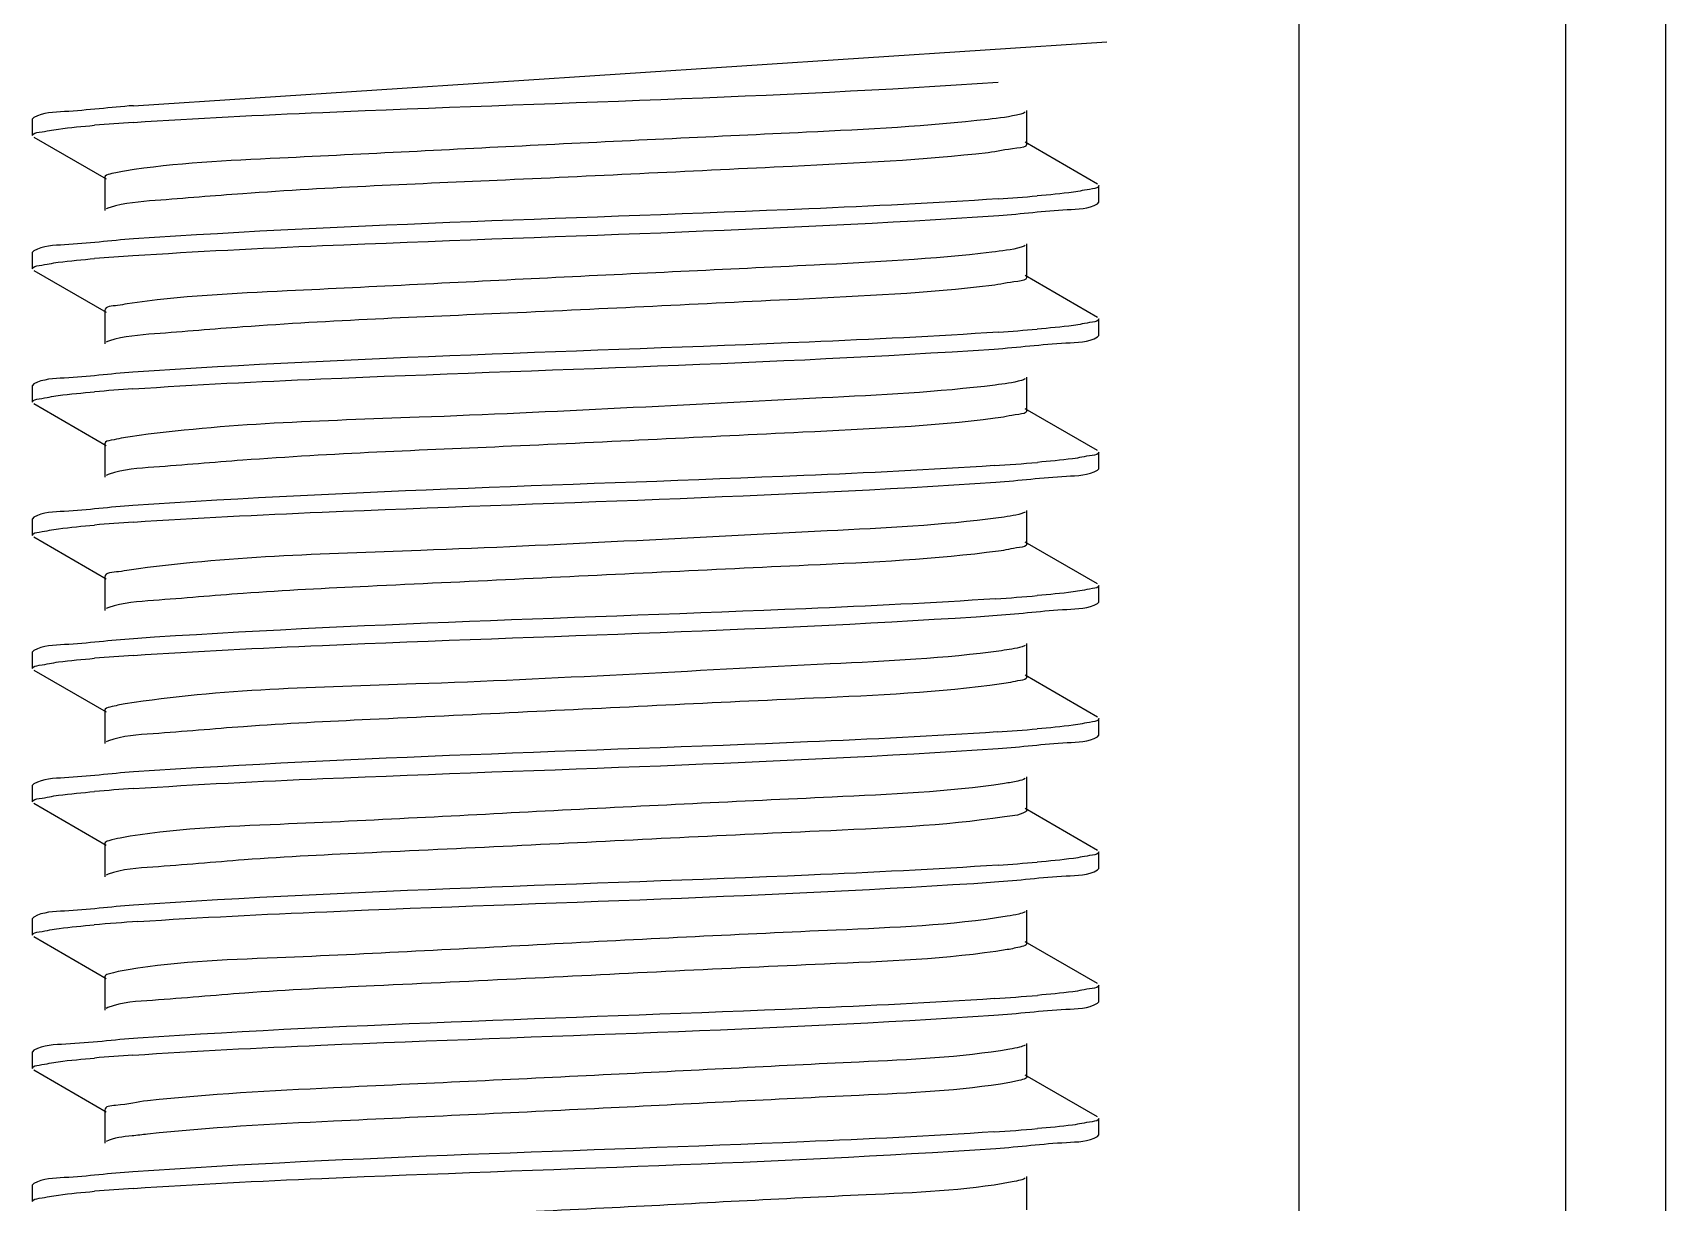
# Model space of a CAD drawing. Extents: x 4995099 to 5303443, y 4627657 to 4889583.
# Drawn here: x 5045817.6 to 5046182.3, y 4736867 to 4737128.3 of the extents above; entities that cross this region are included whole.
import ezdxf

# ---------------------------------------------------------------- set-up
doc = ezdxf.new("R2010")
doc.units = 0
doc.header["$LTSCALE"] = 1000
doc.header["$MEASUREMENT"] = 0
doc.layers.get('0').update_dxf_attribs({"color": 4, "linetype": 'CONTINUOUS'})

msp = doc.modelspace()

# ---------------------------------------------------------------- linework, layer by layer
at = {"linetype": 'Continuous'}
for p, q in [((5046100.42, 4737945.93), (5046100.42, 4732019.65)), ((5046159.95, 4737945.93), (5046159.95, 4732019.65)), ((5046182.28, 4737945.93), (5046182.28, 4732019.65)), ((5045840.13, 4737111.98), (5046057.55, 4737126.26)), ((5046039.66, 4737103.43), (5046039.66, 4737110.87)), ((5045817.93, 4737109.34), (5045817.64, 4737109.01)), ((5045817.64, 4737105.29), (5045817.64, 4737109.01)), ((5045817.64, 4737105.29), (5045817.64, 4737109.01)), ((5045817.93, 4737104.97), (5045834.08, 4737095.62)), ((5046055.49, 4737094.46), (5046039.34, 4737103.81)), ((5045833.76, 4737095.99), (5045833.76, 4737088.55)), ((5046055.77, 4737090.41), (5046055.77, 4737094.13)), ((5046055.77, 4737090.41), (5046055.77, 4737094.13)), ((5046055.49, 4737090.08), (5046055.77, 4737090.41)), ((5045817.93, 4737079.57), (5045817.64, 4737079.25)), ((5045817.64, 4737075.53), (5045817.64, 4737079.25)), ((5045817.64, 4737075.53), (5045817.64, 4737079.25)), ((5046039.66, 4737073.67), (5046039.66, 4737081.11)), ((5045817.93, 4737075.2), (5045834.08, 4737065.85)), ((5046055.49, 4737064.69), (5046039.34, 4737074.04)), ((5045833.76, 4737066.23), (5045833.76, 4737058.78)), ((5046055.77, 4737060.64), (5046055.77, 4737064.37)), ((5046055.77, 4737060.64), (5046055.77, 4737064.37)), ((5046055.49, 4737060.32), (5046055.77, 4737060.64)), ((5045817.93, 4737049.81), (5045817.64, 4737049.48)), ((5045817.64, 4737045.76), (5045817.64, 4737049.48)), ((5045817.64, 4737045.76), (5045817.64, 4737049.48)), ((5046039.66, 4737043.9), (5046039.66, 4737051.34)), ((5045817.93, 4737045.44), (5045834.08, 4737036.08)), ((5046055.49, 4737034.93), (5046039.34, 4737044.28)), ((5045833.76, 4737036.46), (5045833.76, 4737029.02)), ((5046055.77, 4737030.88), (5046055.77, 4737034.6)), ((5046055.77, 4737030.88), (5046055.77, 4737034.6)), ((5046055.49, 4737030.55), (5046055.77, 4737030.88)), ((5045817.93, 4737020.04), (5045817.64, 4737019.72)), ((5045817.64, 4737016), (5045817.64, 4737019.72)), ((5045817.64, 4737016), (5045817.64, 4737019.72)), ((5046039.66, 4737014.14), (5046039.66, 4737021.58)), ((5045817.93, 4737015.67), (5045834.08, 4737006.32)), ((5046055.49, 4737005.16), (5046039.34, 4737014.51)), ((5045833.76, 4737006.69), (5045833.76, 4736999.25)), ((5046055.77, 4737001.11), (5046055.77, 4737004.83)), ((5045834.64, 4736999.87), (5045834.08, 4736999.63)), ((5046055.49, 4737000.79), (5046055.77, 4737001.11)), ((5045817.93, 4736990.28), (5045817.64, 4736989.95)), ((5046039.66, 4736984.37), (5046039.66, 4736991.81)), ((5045817.64, 4736986.23), (5045817.64, 4736989.95)), ((5045817.64, 4736986.23), (5045817.64, 4736989.95)), ((5045817.93, 4736985.9), (5045834.08, 4736976.55)), ((5046055.49, 4736975.39), (5046039.34, 4736984.75)), ((5045833.76, 4736976.93), (5045833.76, 4736969.49)), ((5046055.77, 4736971.35), (5046055.77, 4736975.07)), ((5046055.77, 4736971.35), (5046055.77, 4736975.07)), ((5045834.58, 4736970.08), (5045834.08, 4736969.86)), ((5046055.49, 4736971.02), (5046055.77, 4736971.35)), ((5046039.66, 4736954.6), (5046039.66, 4736962.04)), ((5045817.93, 4736960.51), (5045817.64, 4736960.18)), ((5045817.64, 4736956.46), (5045817.64, 4736960.18)), ((5045817.64, 4736956.46), (5045817.64, 4736960.18)), ((5045817.93, 4736956.14), (5045834.08, 4736946.79)), ((5046055.49, 4736945.63), (5046039.34, 4736954.98)), ((5045833.76, 4736947.16), (5045833.76, 4736939.72)), ((5046055.77, 4736941.58), (5046055.77, 4736945.3)), ((5046055.77, 4736941.58), (5046055.77, 4736945.3)), ((5045834.52, 4736940.3), (5045834.08, 4736940.1)), ((5046055.49, 4736941.25), (5046055.77, 4736941.58)), ((5046039.66, 4736924.84), (5046039.66, 4736932.28)), ((5045817.93, 4736930.74), (5045817.64, 4736930.42)), ((5045817.64, 4736926.7), (5045817.64, 4736930.42)), ((5045817.64, 4736926.7), (5045817.64, 4736930.42)), ((5045817.93, 4736926.37), (5045834.08, 4736917.02)), ((5046055.49, 4736915.86), (5046039.34, 4736925.21)), ((5045833.76, 4736917.4), (5045833.76, 4736909.95)), ((5046055.77, 4736911.81), (5046055.77, 4736915.54)), ((5046055.77, 4736911.81), (5046055.77, 4736915.54)), ((5045834.47, 4736910.51), (5045834.08, 4736910.33)), ((5046055.49, 4736911.49), (5046055.77, 4736911.81)), ((5045817.93, 4736900.98), (5045817.64, 4736900.65)), ((5045817.64, 4736896.93), (5045817.64, 4736900.65)), ((5045817.64, 4736896.93), (5045817.64, 4736900.65)), ((5046039.66, 4736895.07), (5046039.66, 4736902.51)), ((5045817.93, 4736896.61), (5045834.08, 4736887.25)), ((5046055.49, 4736886.1), (5046039.34, 4736895.45)), ((5045833.76, 4736887.63), (5045833.76, 4736880.19)), ((5046055.77, 4736882.05), (5046055.77, 4736885.77)), ((5046055.77, 4736882.05), (5046055.77, 4736885.77)), ((5046055.49, 4736881.72), (5046055.77, 4736882.05)), ((5045817.93, 4736871.21), (5045817.64, 4736870.89)), ((5045817.64, 4736867.17), (5045817.64, 4736870.89)), ((5045817.64, 4736867.17), (5045817.64, 4736870.89)), ((5046039.66, 4736865.31), (5046039.66, 4736872.75))]:
    msp.add_line(p, q, dxfattribs=at)
for centre, radius, start, end in [((5045874.35, 4736597.21), 512.19, 93.8309, 94.8034), ((5045999.09, 4737601.89), 511.86, 273.831, 274.805), ((5045874.24, 4736568.83), 510.79, 93.8384, 94.8035), ((5045999.23, 4737570.39), 510.12, 273.8416, 274.804), ((5045874.25, 4736538.98), 510.88, 93.8379, 94.8036), ((5045997.88, 4737557.49), 527.04, 273.7501, 274.8057), ((5045874.37, 4736507.72), 512.38, 93.83, 94.8034), ((5045998.4, 4737521.26), 520.56, 273.7834, 274.8062), ((5045874.39, 4736477.61), 512.73, 93.8281, 94.8033), ((5045998.81, 4737486.35), 515.4, 273.8111, 274.8058), ((5045874.35, 4736448.35), 512.22, 93.8308, 94.8034), ((5045999.08, 4737453.15), 511.95, 273.8305, 274.805), ((5045875.65, 4736402.33), 528.52, 93.743, 94.805), ((5045998.03, 4737436.54), 525.14, 273.7591, 274.8063), ((5045874.24, 4736390.21), 510.82, 93.8383, 94.8036), ((5045997.87, 4737408.88), 527.27, 273.7489, 274.8056), ((5045874.36, 4736358.91), 512.36, 93.8301, 94.8034)]:
    msp.add_arc(centre, radius, start, end, dxfattribs=at)
for points, knots in [([(5045840.13, 4737108.25), (5045854.23, 4737109.21), (5045918.61, 4737112.31), (5045983.08, 4737113.8), (5046033.29, 4737117.22)], [0, 0, 0, 0, 0.219207, 1, 1, 1, 1]), ([(5045840.16, 4737111.98), (5045835.02, 4737111.63), (5045827.8, 4737110.63), (5045819.94, 4737110.49), (5045817.93, 4737109.34)], [0, 0, 0, 0, 0.690341, 1, 1, 1, 1]), ([(5046031.02, 4737108.92), (5046017.55, 4737107.37), (5045984.02, 4737105.69), (5045931.28, 4737103.25), (5045880.55, 4737100.56), (5045849.62, 4737099.21), (5045838.15, 4737097.38)], [0, 0, 0, 0, 0.210492, 0.520764, 0.819615, 1, 1, 1, 1]), ([(5046039.34, 4737110.5), (5046039.02, 4737110.31), (5046036.28, 4737109.48), (5046033.46, 4737109.2), (5046031.02, 4737108.92)], [0, 0, 0, 0, 0.130925, 1, 1, 1, 1]), ([(5045817.64, 4737105.29), (5045817.64, 4737105.84), (5045820.5, 4737106.19), (5045821.95, 4737106.58), (5045823.39, 4737106.77)], [0, 0, 0, 0, 0.271512, 1, 1, 1, 1]), ([(5046039.66, 4737103.43), (5046039.67, 4737102.64), (5046035.27, 4737102.35), (5046033.18, 4737101.73), (5046031.02, 4737101.48)], [0, 0, 0, 0, 0.268344, 1, 1, 1, 1]), ([(5046031.02, 4737101.48), (5046016.5, 4737099.81), (5045980.51, 4737098.13), (5045925.07, 4737095.34), (5045877.53, 4737093.47), (5045848.21, 4737091.02), (5045838.18, 4737090.27), (5045834.92, 4737089.26)], [0, 0, 0, 0, 0.223118, 0.549331, 0.848052, 0.947905, 1, 1, 1, 1]), ([(5045838.15, 4737097.38), (5045837.04, 4737097.2), (5045835.86, 4737096.92), (5045833.76, 4737096.43), (5045833.76, 4737095.99)], [0, 0, 0, 0, 0.719855, 1, 1, 1, 1]), ([(5046055.77, 4737094.13), (5046055.77, 4737093.59), (5046052.94, 4737093.23), (5046051.5, 4737092.85), (5046050.07, 4737092.66)], [0, 0, 0, 0, 0.27162, 1, 1, 1, 1]), ([(5045834.92, 4737089.26), (5045834.76, 4737089.21), (5045834.47, 4737089.12), (5045834.2, 4737088.99), (5045834.09, 4737088.93)], [0, 0, 0, 0, 0.565422, 1, 1, 1, 1]), ([(5046033.29, 4737091.17), (5046019.19, 4737090.21), (5045954.8, 4737087.11), (5045890.34, 4737085.62), (5045840.13, 4737082.21)], [0, 0, 0, 0, 0.219225, 1, 1, 1, 1]), ([(5046033.41, 4737087.46), (5046038.52, 4737087.81), (5046045.68, 4737088.8), (5046053.49, 4737088.94), (5046055.49, 4737090.08)], [0, 0, 0, 0, 0.690204, 1, 1, 1, 1]), ([(5045840.05, 4737078.48), (5045854.15, 4737079.44), (5045918.61, 4737082.55), (5045983.14, 4737084.03), (5046033.41, 4737087.46)], [0, 0, 0, 0, 0.219144, 1, 1, 1, 1]), ([(5045840.13, 4737082.21), (5045834.99, 4737081.86), (5045827.79, 4737080.86), (5045819.93, 4737080.73), (5045817.93, 4737079.57)], [0, 0, 0, 0, 0.690315, 1, 1, 1, 1]), ([(5046031.83, 4737079.25), (5046018.68, 4737077.67), (5045985.56, 4737076.02), (5045933.11, 4737073.55), (5045881.98, 4737070.91), (5045850.59, 4737069.48), (5045838.77, 4737067.71)], [0, 0, 0, 0, 0.205418, 0.513768, 0.814544, 1, 1, 1, 1]), ([(5046039.34, 4737080.73), (5046039.04, 4737080.56), (5046036.58, 4737079.78), (5046034.03, 4737079.51), (5046031.83, 4737079.25)], [0, 0, 0, 0, 0.133703, 1, 1, 1, 1]), ([(5045817.64, 4737075.53), (5045817.64, 4737076.07), (5045820.49, 4737076.43), (5045821.93, 4737076.82), (5045823.37, 4737077)], [0, 0, 0, 0, 0.271571, 1, 1, 1, 1]), ([(5046031.83, 4737071.81), (5046017.44, 4737070.08), (5045981.38, 4737068.43), (5045925.67, 4737065.58), (5045877.66, 4737063.74), (5045848.11, 4737061.22), (5045838.03, 4737060.5), (5045834.81, 4737059.46)], [0, 0, 0, 0, 0.220204, 0.547586, 0.848383, 0.94851, 1, 1, 1, 1]), ([(5046039.66, 4737073.67), (5046039.67, 4737072.94), (5046035.71, 4737072.59), (5046033.79, 4737072.04), (5046031.83, 4737071.81)], [0, 0, 0, 0, 0.269649, 1, 1, 1, 1]), ([(5045838.77, 4737067.71), (5045838.04, 4737067.6), (5045836.62, 4737067.19), (5045833.76, 4737067.24), (5045833.76, 4737066.23)], [0, 0, 0, 0, 0.421018, 1, 1, 1, 1]), ([(5046055.77, 4737064.37), (5046055.77, 4737063.83), (5046052.94, 4737063.47), (5046051.5, 4737063.08), (5046050.07, 4737062.89)], [0, 0, 0, 0, 0.271621, 1, 1, 1, 1]), ([(5046033.41, 4737061.41), (5046019.3, 4737060.45), (5045954.85, 4737057.35), (5045890.32, 4737055.86), (5045840.05, 4737052.44)], [0, 0, 0, 0, 0.219059, 1, 1, 1, 1]), ([(5046032.35, 4737057.62), (5046037.71, 4737057.98), (5046045.22, 4737059.02), (5046053.41, 4737059.12), (5046055.49, 4737060.32)], [0, 0, 0, 0, 0.691064, 1, 1, 1, 1]), ([(5045834.81, 4737059.46), (5045834.67, 4737059.42), (5045834.42, 4737059.33), (5045834.18, 4737059.22), (5045834.08, 4737059.16)], [0, 0, 0, 0, 0.559972, 1, 1, 1, 1]), ([(5045840.05, 4737048.72), (5045854.03, 4737049.67), (5045918.13, 4737052.76), (5045982.31, 4737054.28), (5046032.35, 4737057.62)], [0, 0, 0, 0, 0.218315, 1, 1, 1, 1]), ([(5045840.05, 4737052.44), (5045834.93, 4737052.09), (5045827.75, 4737051.09), (5045819.93, 4737050.96), (5045817.93, 4737049.81)], [0, 0, 0, 0, 0.690246, 1, 1, 1, 1]), ([(5046032.6, 4737049.58), (5046019.78, 4737047.96), (5045976.81, 4737045.91), (5045912.49, 4737042.28), (5045860.77, 4737041.04), (5045839.43, 4737038.04)], [0, 0, 0, 0, 0.200359, 0.665926, 1, 1, 1, 1]), ([(5046039.33, 4737050.97), (5046039.06, 4737050.81), (5046036.86, 4737050.08), (5046034.57, 4737049.83), (5046032.6, 4737049.58)], [0, 0, 0, 0, 0.136714, 1, 1, 1, 1]), ([(5045817.64, 4737045.76), (5045817.64, 4737046.3), (5045820.49, 4737046.66), (5045821.93, 4737047.05), (5045823.37, 4737047.24)], [0, 0, 0, 0, 0.271569, 1, 1, 1, 1]), ([(5046032.6, 4737042.14), (5046018.36, 4737040.34), (5045982.27, 4737038.74), (5045926.32, 4737035.82), (5045877.84, 4737034.02), (5045848.05, 4737031.42), (5045837.91, 4737030.74), (5045834.72, 4737029.66)], [0, 0, 0, 0, 0.217121, 0.545559, 0.848485, 0.948981, 1, 1, 1, 1]), ([(5046039.66, 4737043.9), (5046039.66, 4737043.24), (5046036.13, 4737042.85), (5046034.37, 4737042.36), (5046032.6, 4737042.14)], [0, 0, 0, 0, 0.271205, 1, 1, 1, 1]), ([(5045839.43, 4737038.04), (5045838, 4737037.84), (5045836.54, 4737037.46), (5045833.76, 4737037), (5045833.76, 4737036.46)], [0, 0, 0, 0, 0.725085, 1, 1, 1, 1]), ([(5046055.77, 4737034.6), (5046055.77, 4737034.05), (5046052.85, 4737033.7), (5046051.38, 4737033.3), (5046049.91, 4737033.11)], [0, 0, 0, 0, 0.271165, 1, 1, 1, 1]), ([(5046032.35, 4737031.58), (5046018.2, 4737030.63), (5045954.1, 4737027.56), (5045889.92, 4737026.07), (5045840.05, 4737022.67)], [0, 0, 0, 0, 0.221032, 1, 1, 1, 1]), ([(5046032.75, 4737027.88), (5046038.01, 4737028.24), (5046045.39, 4737029.26), (5046053.44, 4737029.38), (5046055.49, 4737030.55)], [0, 0, 0, 0, 0.69076, 1, 1, 1, 1]), ([(5045834.72, 4737029.66), (5045834.6, 4737029.62), (5045834.38, 4737029.54), (5045834.17, 4737029.45), (5045834.08, 4737029.4)], [0, 0, 0, 0, 0.555073, 1, 1, 1, 1]), ([(5045840.14, 4737018.96), (5045854.17, 4737019.91), (5045918.37, 4737023), (5045982.65, 4737024.51), (5046032.75, 4737027.88)], [0, 0, 0, 0, 0.218794, 1, 1, 1, 1]), ([(5045840.05, 4737022.67), (5045834.93, 4737022.32), (5045827.75, 4737021.33), (5045819.93, 4737021.19), (5045817.93, 4737020.04)], [0, 0, 0, 0, 0.690251, 1, 1, 1, 1]), ([(5046033.33, 4737019.91), (5046020.66, 4737018.22), (5045977.55, 4737016.23), (5045912.94, 4737012.49), (5045860.75, 4737011.33), (5045839.23, 4737008.25)], [0, 0, 0, 0, 0.197233, 0.664604, 1, 1, 1, 1]), ([(5046039.33, 4737021.2), (5046039.09, 4737021.06), (5046037.13, 4737020.38), (5046035.08, 4737020.14), (5046033.33, 4737019.91)], [0, 0, 0, 0, 0.139964, 1, 1, 1, 1]), ([(5045817.64, 4737016), (5045817.64, 4737016.54), (5045820.51, 4737016.89), (5045821.95, 4737017.29), (5045823.39, 4737017.47)], [0, 0, 0, 0, 0.271503, 1, 1, 1, 1]), ([(5046033.33, 4737012.47), (5046019.26, 4737010.59), (5045983.17, 4737009.02), (5045936.25, 4737006.68), (5045894.19, 4737004.68), (5045867.22, 4737003.37), (5045848.02, 4737001.63), (5045837.81, 4737000.99), (5045834.64, 4736999.87)], [0, 0, 0, 0, 0.213883, 0.543283, 0.707942, 0.848388, 0.949336, 1, 1, 1, 1]), ([(5046039.66, 4737014.14), (5046039.66, 4737013.53), (5046036.52, 4737013.11), (5046034.92, 4737012.68), (5046033.33, 4737012.47)], [0, 0, 0, 0, 0.272967, 1, 1, 1, 1]), ([(5045839.23, 4737008.25), (5045838.43, 4737008.13), (5045836.89, 4737007.69), (5045833.75, 4737007.79), (5045833.76, 4737006.69)], [0, 0, 0, 0, 0.42179, 1, 1, 1, 1]), ([(5046032.75, 4737001.84), (5046018.62, 4737000.89), (5045954.42, 4736997.8), (5045890.14, 4736996.31), (5045840.14, 4736992.91)], [0, 0, 0, 0, 0.220239, 1, 1, 1, 1]), ([(5046055.77, 4737004.83), (5046055.77, 4737004.29), (5046052.9, 4737003.93), (5046051.44, 4737003.54), (5046049.99, 4737003.35)], [0, 0, 0, 0, 0.27139, 1, 1, 1, 1]), ([(5045840.16, 4736989.19), (5045854.23, 4736990.15), (5045918.53, 4736993.24), (5045982.91, 4736994.74), (5046033.06, 4736998.14)], [0, 0, 0, 0, 0.219088, 1, 1, 1, 1]), ([(5046033.06, 4736998.14), (5046038.26, 4736998.49), (5046045.53, 4736999.5), (5046053.47, 4736999.63), (5046055.49, 4737000.79)], [0, 0, 0, 0, 0.690501, 1, 1, 1, 1]), ([(5045840.14, 4736992.91), (5045835, 4736992.56), (5045827.79, 4736991.56), (5045819.93, 4736991.43), (5045817.93, 4736990.28)], [0, 0, 0, 0, 0.690324, 1, 1, 1, 1]), ([(5046039.33, 4736991.43), (5046039.11, 4736991.3), (5046037.38, 4736990.69), (5046035.57, 4736990.45), (5046034.03, 4736990.24)], [0, 0, 0, 0, 0.143518, 1, 1, 1, 1]), ([(5045817.64, 4736986.23), (5045817.64, 4736986.77), (5045820.51, 4736987.13), (5045821.96, 4736987.52), (5045823.4, 4736987.71)], [0, 0, 0, 0, 0.27149, 1, 1, 1, 1]), ([(5046034.03, 4736990.24), (5046021.35, 4736988.45), (5045977.61, 4736986.54), (5045912.49, 4736982.54), (5045859.7, 4736981.71), (5045838.27, 4736978.34)], [0, 0, 0, 0, 0.195888, 0.668212, 1, 1, 1, 1]), ([(5046039.66, 4736984.37), (5046039.66, 4736983.83), (5046036.9, 4736983.37), (5046035.44, 4736982.99), (5046034.03, 4736982.8)], [0, 0, 0, 0, 0.275042, 1, 1, 1, 1]), ([(5046034.03, 4736982.8), (5046020.14, 4736980.84), (5045984.06, 4736979.33), (5045937.05, 4736976.95), (5045894.63, 4736974.93), (5045867.36, 4736973.63), (5045848.01, 4736971.84), (5045837.73, 4736971.24), (5045834.58, 4736970.08)], [0, 0, 0, 0, 0.210506, 0.540786, 0.706621, 0.84812, 0.949594, 1, 1, 1, 1]), ([(5045838.27, 4736978.34), (5045837.13, 4736978.16), (5045835.93, 4736977.86), (5045833.75, 4736977.37), (5045833.76, 4736976.93)], [0, 0, 0, 0, 0.720573, 1, 1, 1, 1]), ([(5046033.06, 4736972.09), (5046018.96, 4736971.14), (5045954.66, 4736968.04), (5045890.28, 4736966.55), (5045840.16, 4736963.15)], [0, 0, 0, 0, 0.219626, 1, 1, 1, 1]), ([(5046055.77, 4736975.07), (5046055.77, 4736974.53), (5046052.92, 4736974.17), (5046051.48, 4736973.78), (5046050.05, 4736973.59)], [0, 0, 0, 0, 0.271542, 1, 1, 1, 1]), ([(5045840.13, 4736959.42), (5045854.23, 4736960.38), (5045918.61, 4736963.48), (5045983.07, 4736964.97), (5046033.28, 4736968.39)], [0, 0, 0, 0, 0.219207, 1, 1, 1, 1]), ([(5046033.28, 4736968.39), (5046038.42, 4736968.74), (5046045.63, 4736969.73), (5046053.48, 4736969.87), (5046055.49, 4736971.02)], [0, 0, 0, 0, 0.690315, 1, 1, 1, 1]), ([(5045840.16, 4736963.15), (5045835.02, 4736962.8), (5045827.8, 4736961.8), (5045819.94, 4736961.66), (5045817.93, 4736960.51)], [0, 0, 0, 0, 0.690341, 1, 1, 1, 1]), ([(5046039.33, 4736961.67), (5046038.83, 4736961.38), (5046037.25, 4736961), (5046035.69, 4736960.72), (5046034.68, 4736960.57)], [0, 0, 0, 0, 0.361946, 1, 1, 1, 1]), ([(5045817.64, 4736956.46), (5045817.64, 4736957.01), (5045820.5, 4736957.36), (5045821.95, 4736957.75), (5045823.39, 4736957.94)], [0, 0, 0, 0, 0.271511, 1, 1, 1, 1]), ([(5046034.68, 4736960.57), (5046021.96, 4736958.66), (5045988.29, 4736957.21), (5045934.36, 4736954.55), (5045881.42, 4736951.66), (5045848.97, 4736950.5), (5045837.22, 4736948.39)], [0, 0, 0, 0, 0.195054, 0.509751, 0.81902, 1, 1, 1, 1]), ([(5046039.66, 4736954.6), (5046039.66, 4736954.44), (5046037.95, 4736953.26), (5046036.26, 4736953.36), (5046034.68, 4736953.12)], [0, 0, 0, 0, 0.092175, 1, 1, 1, 1]), ([(5046034.68, 4736953.12), (5046020.99, 4736951.07), (5045984.94, 4736949.66), (5045937.88, 4736947.21), (5045895.1, 4736945.18), (5045867.53, 4736943.89), (5045848.03, 4736942.05), (5045837.66, 4736941.48), (5045834.52, 4736940.3)], [0, 0, 0, 0, 0.207, 0.538089, 0.705109, 0.8477, 0.949766, 1, 1, 1, 1]), ([(5045837.22, 4736948.39), (5045836.34, 4736948.24), (5045835.37, 4736948.01), (5045833.75, 4736947.52), (5045833.76, 4736947.16)], [0, 0, 0, 0, 0.714305, 1, 1, 1, 1]), ([(5046055.77, 4736945.3), (5046055.77, 4736944.76), (5046052.94, 4736944.4), (5046051.5, 4736944.02), (5046050.07, 4736943.83)], [0, 0, 0, 0, 0.271618, 1, 1, 1, 1]), ([(5046033.28, 4736942.34), (5046019.19, 4736941.38), (5045954.8, 4736938.28), (5045890.34, 4736936.79), (5045840.13, 4736933.38)], [0, 0, 0, 0, 0.219234, 1, 1, 1, 1]), ([(5046032.46, 4736938.57), (5046037.8, 4736938.92), (5046045.27, 4736939.96), (5046053.41, 4736940.06), (5046055.49, 4736941.25)], [0, 0, 0, 0, 0.690986, 1, 1, 1, 1]), ([(5045841.15, 4736929.73), (5045855.19, 4736930.66), (5045918.96, 4736933.72), (5045982.81, 4736935.24), (5046032.46, 4736938.57)], [0, 0, 0, 0, 0.220435, 1, 1, 1, 1]), ([(5045840.13, 4736933.38), (5045834.99, 4736933.03), (5045827.79, 4736932.03), (5045819.93, 4736931.9), (5045817.93, 4736930.74)], [0, 0, 0, 0, 0.690316, 1, 1, 1, 1]), ([(5046035.3, 4736930.9), (5046022.69, 4736928.88), (5045988.84, 4736927.53), (5045934.49, 4736924.8), (5045881.12, 4736921.8), (5045848.43, 4736920.78), (5045836.77, 4736918.54)], [0, 0, 0, 0, 0.192604, 0.509424, 0.820982, 1, 1, 1, 1]), ([(5046039.33, 4736931.9), (5046038.89, 4736931.65), (5046037.52, 4736931.29), (5046036.17, 4736931.03), (5046035.3, 4736930.9)], [0, 0, 0, 0, 0.367593, 1, 1, 1, 1]), ([(5045817.64, 4736926.7), (5045817.64, 4736927.25), (5045820.58, 4736927.6), (5045822.06, 4736928), (5045823.53, 4736928.19)], [0, 0, 0, 0, 0.271089, 1, 1, 1, 1]), ([(5046039.66, 4736924.84), (5046039.66, 4736924.4), (5046037.58, 4736923.91), (5046036.4, 4736923.63), (5046035.3, 4736923.45)], [0, 0, 0, 0, 0.280331, 1, 1, 1, 1]), ([(5046035.3, 4736923.45), (5046021.82, 4736921.3), (5045985.82, 4736919.99), (5045938.73, 4736917.48), (5045895.6, 4736915.44), (5045867.73, 4736914.15), (5045848.07, 4736912.27), (5045837.61, 4736911.73), (5045834.47, 4736910.51)], [0, 0, 0, 0, 0.203373, 0.535211, 0.703427, 0.847147, 0.949865, 1, 1, 1, 1]), ([(5045836.77, 4736918.54), (5045836.01, 4736918.4), (5045835.14, 4736918.2), (5045833.76, 4736917.71), (5045833.76, 4736917.4)], [0, 0, 0, 0, 0.710691, 1, 1, 1, 1]), ([(5046055.77, 4736915.54), (5046055.77, 4736914.99), (5046052.87, 4736914.63), (5046051.41, 4736914.24), (5046049.95, 4736914.05)], [0, 0, 0, 0, 0.271257, 1, 1, 1, 1]), ([(5046032.46, 4736912.52), (5046018.45, 4736911.58), (5045954.68, 4736908.52), (5045890.84, 4736906.99), (5045841.15, 4736903.68)], [0, 0, 0, 0, 0.219935, 1, 1, 1, 1]), ([(5046032.34, 4736908.79), (5046037.7, 4736909.15), (5046045.21, 4736910.19), (5046053.4, 4736910.29), (5046055.49, 4736911.49)], [0, 0, 0, 0, 0.691075, 1, 1, 1, 1]), ([(5045840.05, 4736899.89), (5045854.02, 4736900.84), (5045918.12, 4736903.93), (5045982.29, 4736905.45), (5046032.34, 4736908.79)], [0, 0, 0, 0, 0.218297, 1, 1, 1, 1]), ([(5045841.15, 4736903.68), (5045835.77, 4736903.32), (5045828.24, 4736902.28), (5045820.02, 4736902.18), (5045817.93, 4736900.98)], [0, 0, 0, 0, 0.691141, 1, 1, 1, 1]), ([(5046035.88, 4736901.22), (5046024.78, 4736899.32), (5045994.36, 4736898.07), (5045944.06, 4736895.31), (5045891.05, 4736892.92), (5045857.1, 4736891.2), (5045843.3, 4736889.69)], [0, 0, 0, 0, 0.175014, 0.471824, 0.784132, 1, 1, 1, 1]), ([(5046039.33, 4736902.14), (5046038.95, 4736901.91), (5046037.78, 4736901.58), (5046036.61, 4736901.35), (5046035.88, 4736901.22)], [0, 0, 0, 0, 0.373885, 1, 1, 1, 1]), ([(5045817.64, 4736896.93), (5045817.64, 4736897.47), (5045820.49, 4736897.83), (5045821.93, 4736898.22), (5045823.37, 4736898.41)], [0, 0, 0, 0, 0.271572, 1, 1, 1, 1]), ([(5046035.88, 4736893.78), (5046024.78, 4736891.88), (5045994.36, 4736890.63), (5045944.06, 4736887.87), (5045891.05, 4736885.47), (5045857.1, 4736883.75), (5045843.3, 4736882.24)], [0, 0, 0, 0, 0.175014, 0.471824, 0.784132, 1, 1, 1, 1]), ([(5046039.66, 4736895.07), (5046039.66, 4736894.69), (5046037.88, 4736894.19), (5046036.83, 4736893.95), (5046035.88, 4736893.78)], [0, 0, 0, 0, 0.283723, 1, 1, 1, 1]), ([(5045843.3, 4736889.69), (5045840.91, 4736889.42), (5045838.63, 4736888.73), (5045833.75, 4736888.5), (5045833.76, 4736887.63)], [0, 0, 0, 0, 0.732819, 1, 1, 1, 1]), ([(5046055.77, 4736885.77), (5046055.77, 4736885.22), (5046052.85, 4736884.87), (5046051.38, 4736884.47), (5046049.91, 4736884.28)], [0, 0, 0, 0, 0.271157, 1, 1, 1, 1]), ([(5045843.3, 4736882.24), (5045842.14, 4736882.12), (5045839.09, 4736881.66), (5045835.78, 4736881.55), (5045834.08, 4736880.57)], [0, 0, 0, 0, 0.371801, 1, 1, 1, 1]), ([(5046032.34, 4736882.75), (5046018.19, 4736881.8), (5045954.09, 4736878.73), (5045889.92, 4736877.24), (5045840.05, 4736873.84)], [0, 0, 0, 0, 0.22106, 1, 1, 1, 1]), ([(5046032.73, 4736879.05), (5046038, 4736879.41), (5046045.39, 4736880.43), (5046053.44, 4736880.55), (5046055.49, 4736881.72)], [0, 0, 0, 0, 0.69077, 1, 1, 1, 1]), ([(5045840.14, 4736870.13), (5045854.17, 4736871.08), (5045918.37, 4736874.17), (5045982.64, 4736875.68), (5046032.73, 4736879.05)], [0, 0, 0, 0, 0.218782, 1, 1, 1, 1]), ([(5045840.05, 4736873.84), (5045834.93, 4736873.49), (5045827.75, 4736872.5), (5045819.93, 4736872.36), (5045817.93, 4736871.21)], [0, 0, 0, 0, 0.690248, 1, 1, 1, 1]), ([(5046036.41, 4736871.55), (5046025.69, 4736869.57), (5045995.74, 4736868.44), (5045945.88, 4736865.6), (5045892.63, 4736863.24), (5045858.3, 4736861.5), (5045844.19, 4736860.02)], [0, 0, 0, 0, 0.169916, 0.464788, 0.779028, 1, 1, 1, 1]), ([(5046039.33, 4736872.37), (5046039, 4736872.18), (5046038.02, 4736871.88), (5046037.03, 4736871.67), (5046036.41, 4736871.55)], [0, 0, 0, 0, 0.380929, 1, 1, 1, 1]), ([(5045817.64, 4736867.17), (5045817.64, 4736867.71), (5045820.51, 4736868.06), (5045821.95, 4736868.46), (5045823.39, 4736868.64)], [0, 0, 0, 0, 0.271504, 1, 1, 1, 1])]:
    msp.add_open_spline(points, degree=3, knots=knots, dxfattribs=at)
for points in [[(5045823.39, 4737106.77), (5045826.07, 4737107.12), (5045828.77, 4737107.37), (5045831.46, 4737107.6)], [(5046050.07, 4737092.66), (5046047.38, 4737092.31), (5046044.67, 4737092.06), (5046041.97, 4737091.83)], [(5045823.37, 4737077), (5045826.06, 4737077.35), (5045828.76, 4737077.6), (5045831.47, 4737077.83)], [(5046050.07, 4737062.89), (5046047.37, 4737062.54), (5046044.66, 4737062.29), (5046041.95, 4737062.06)], [(5045823.37, 4737047.24), (5045826.06, 4737047.59), (5045828.76, 4737047.84), (5045831.47, 4737048.07)], [(5046049.91, 4737033.11), (5046047.3, 4737032.77), (5046044.67, 4737032.53), (5046042.04, 4737032.3)], [(5045823.39, 4737017.47), (5045826.08, 4737017.82), (5045828.77, 4737018.07), (5045831.46, 4737018.3)], [(5046049.99, 4737003.35), (5046047.34, 4737003.01), (5046044.68, 4737002.76), (5046042.01, 4737002.53)], [(5045823.4, 4736987.71), (5045826.08, 4736988.06), (5045828.77, 4736988.31), (5045831.46, 4736988.53)], [(5046050.05, 4736973.59), (5046047.37, 4736973.24), (5046044.68, 4736972.99), (5046041.99, 4736972.77)], [(5045823.39, 4736957.94), (5045826.07, 4736958.29), (5045828.77, 4736958.54), (5045831.46, 4736958.77)], [(5046050.07, 4736943.83), (5046047.38, 4736943.48), (5046044.67, 4736943.23), (5046041.97, 4736943)], [(5045823.53, 4736928.19), (5045826.14, 4736928.53), (5045828.76, 4736928.77), (5045831.38, 4736929)], [(5046049.95, 4736914.05), (5046047.32, 4736913.71), (5046044.68, 4736913.46), (5046042.03, 4736913.24)], [(5045823.37, 4736898.41), (5045826.06, 4736898.76), (5045828.76, 4736899.01), (5045831.47, 4736899.24)], [(5046049.91, 4736884.28), (5046047.29, 4736883.94), (5046044.67, 4736883.7), (5046042.04, 4736883.47)], [(5045823.39, 4736868.64), (5045826.08, 4736868.99), (5045828.77, 4736869.24), (5045831.46, 4736869.47)]]:
    msp.add_open_spline(points, degree=3, dxfattribs=at)

doc.saveas('drawing.dxf')
